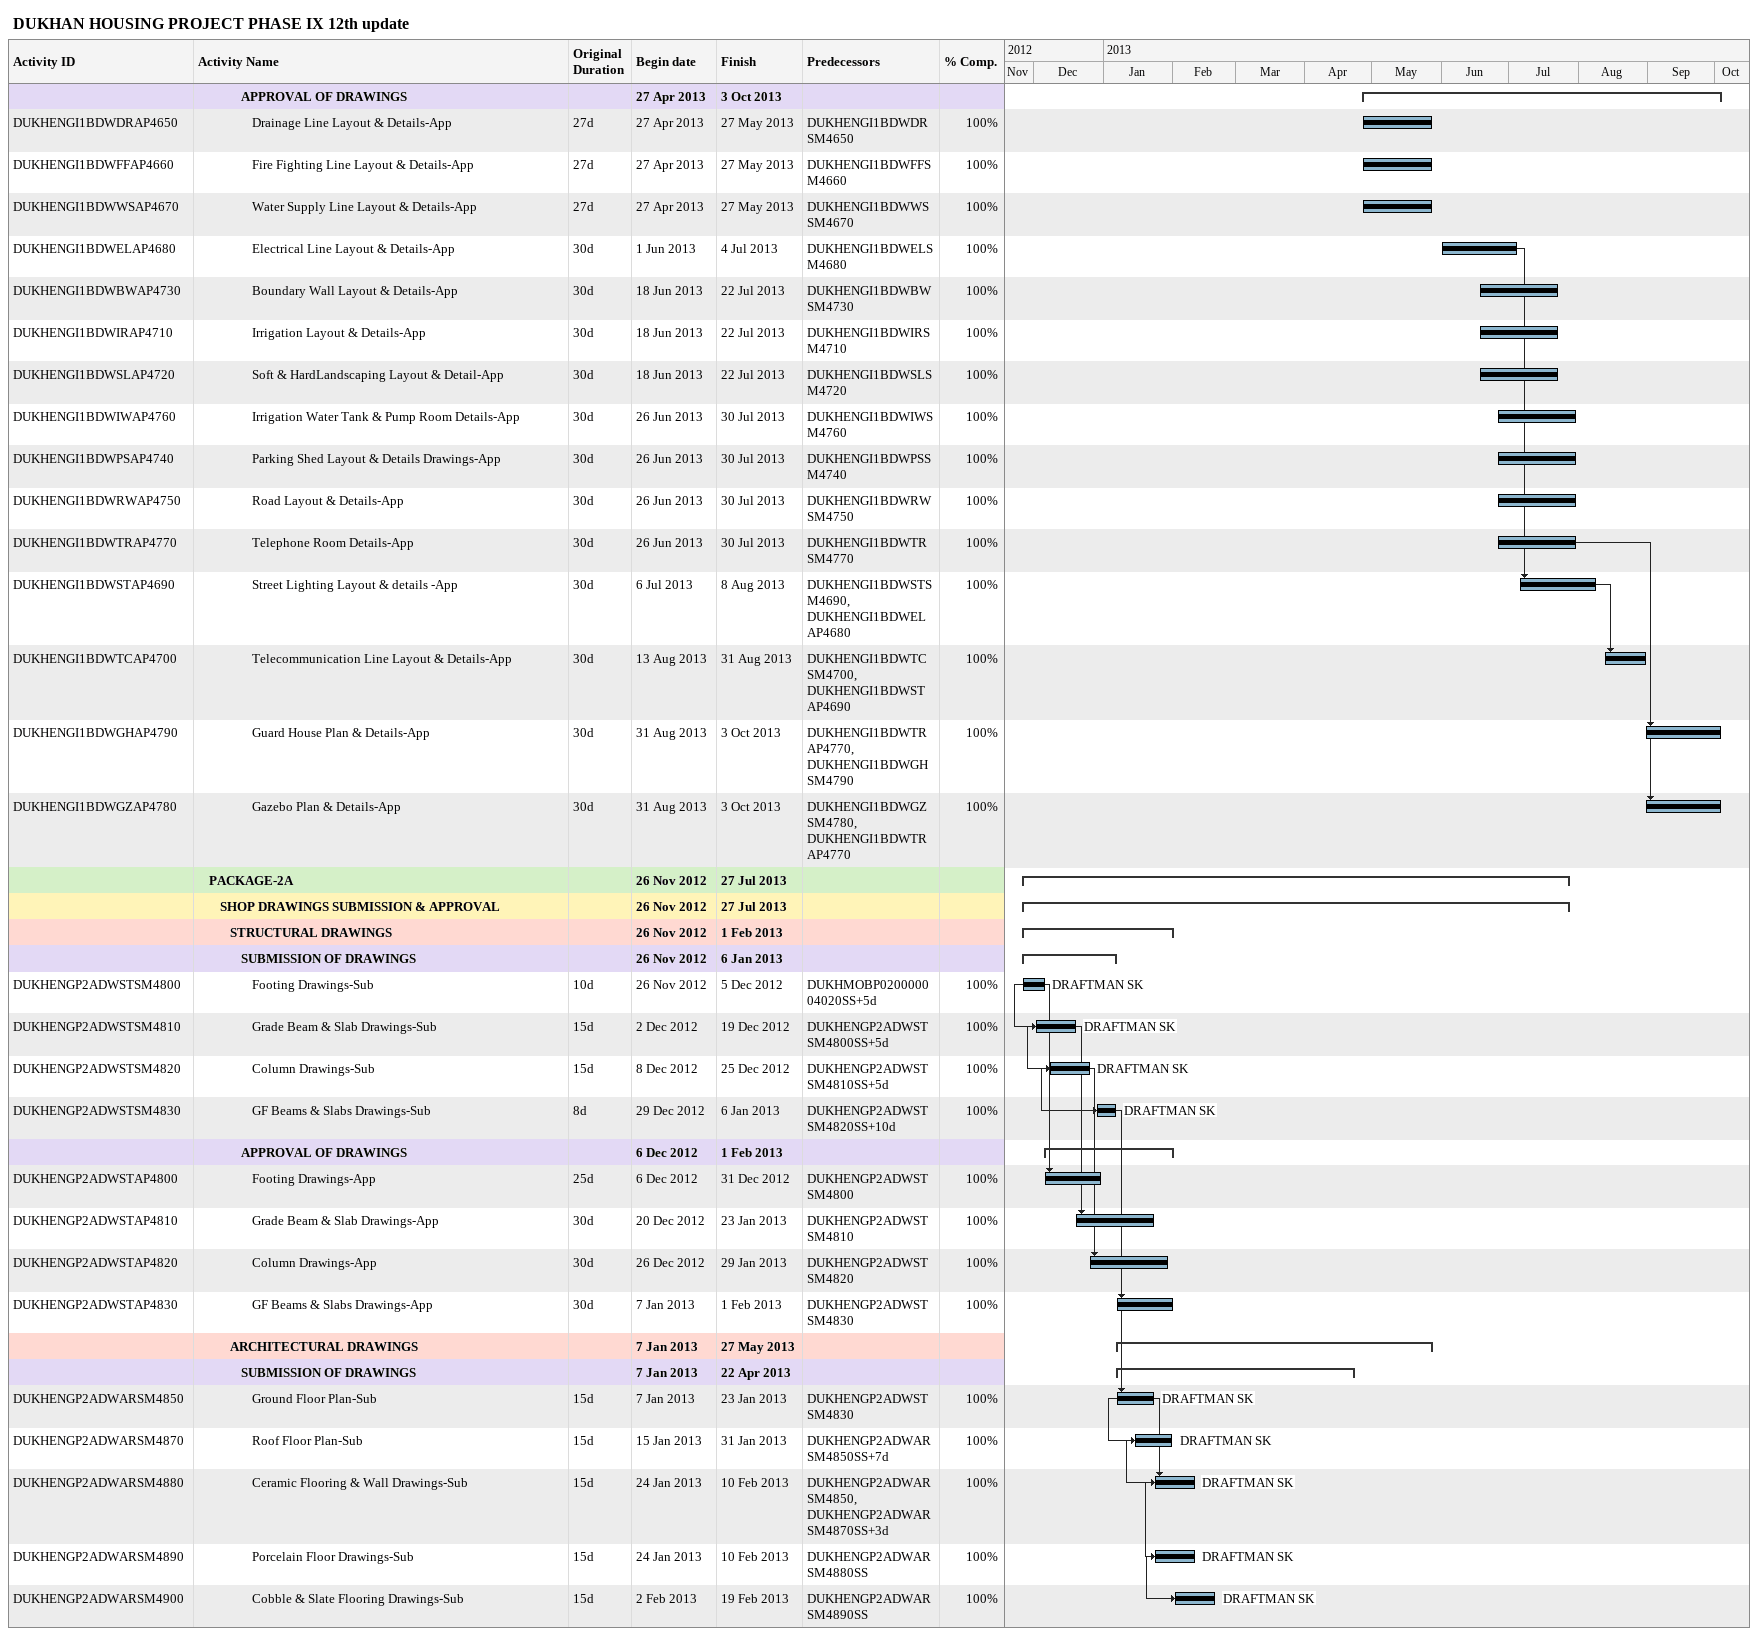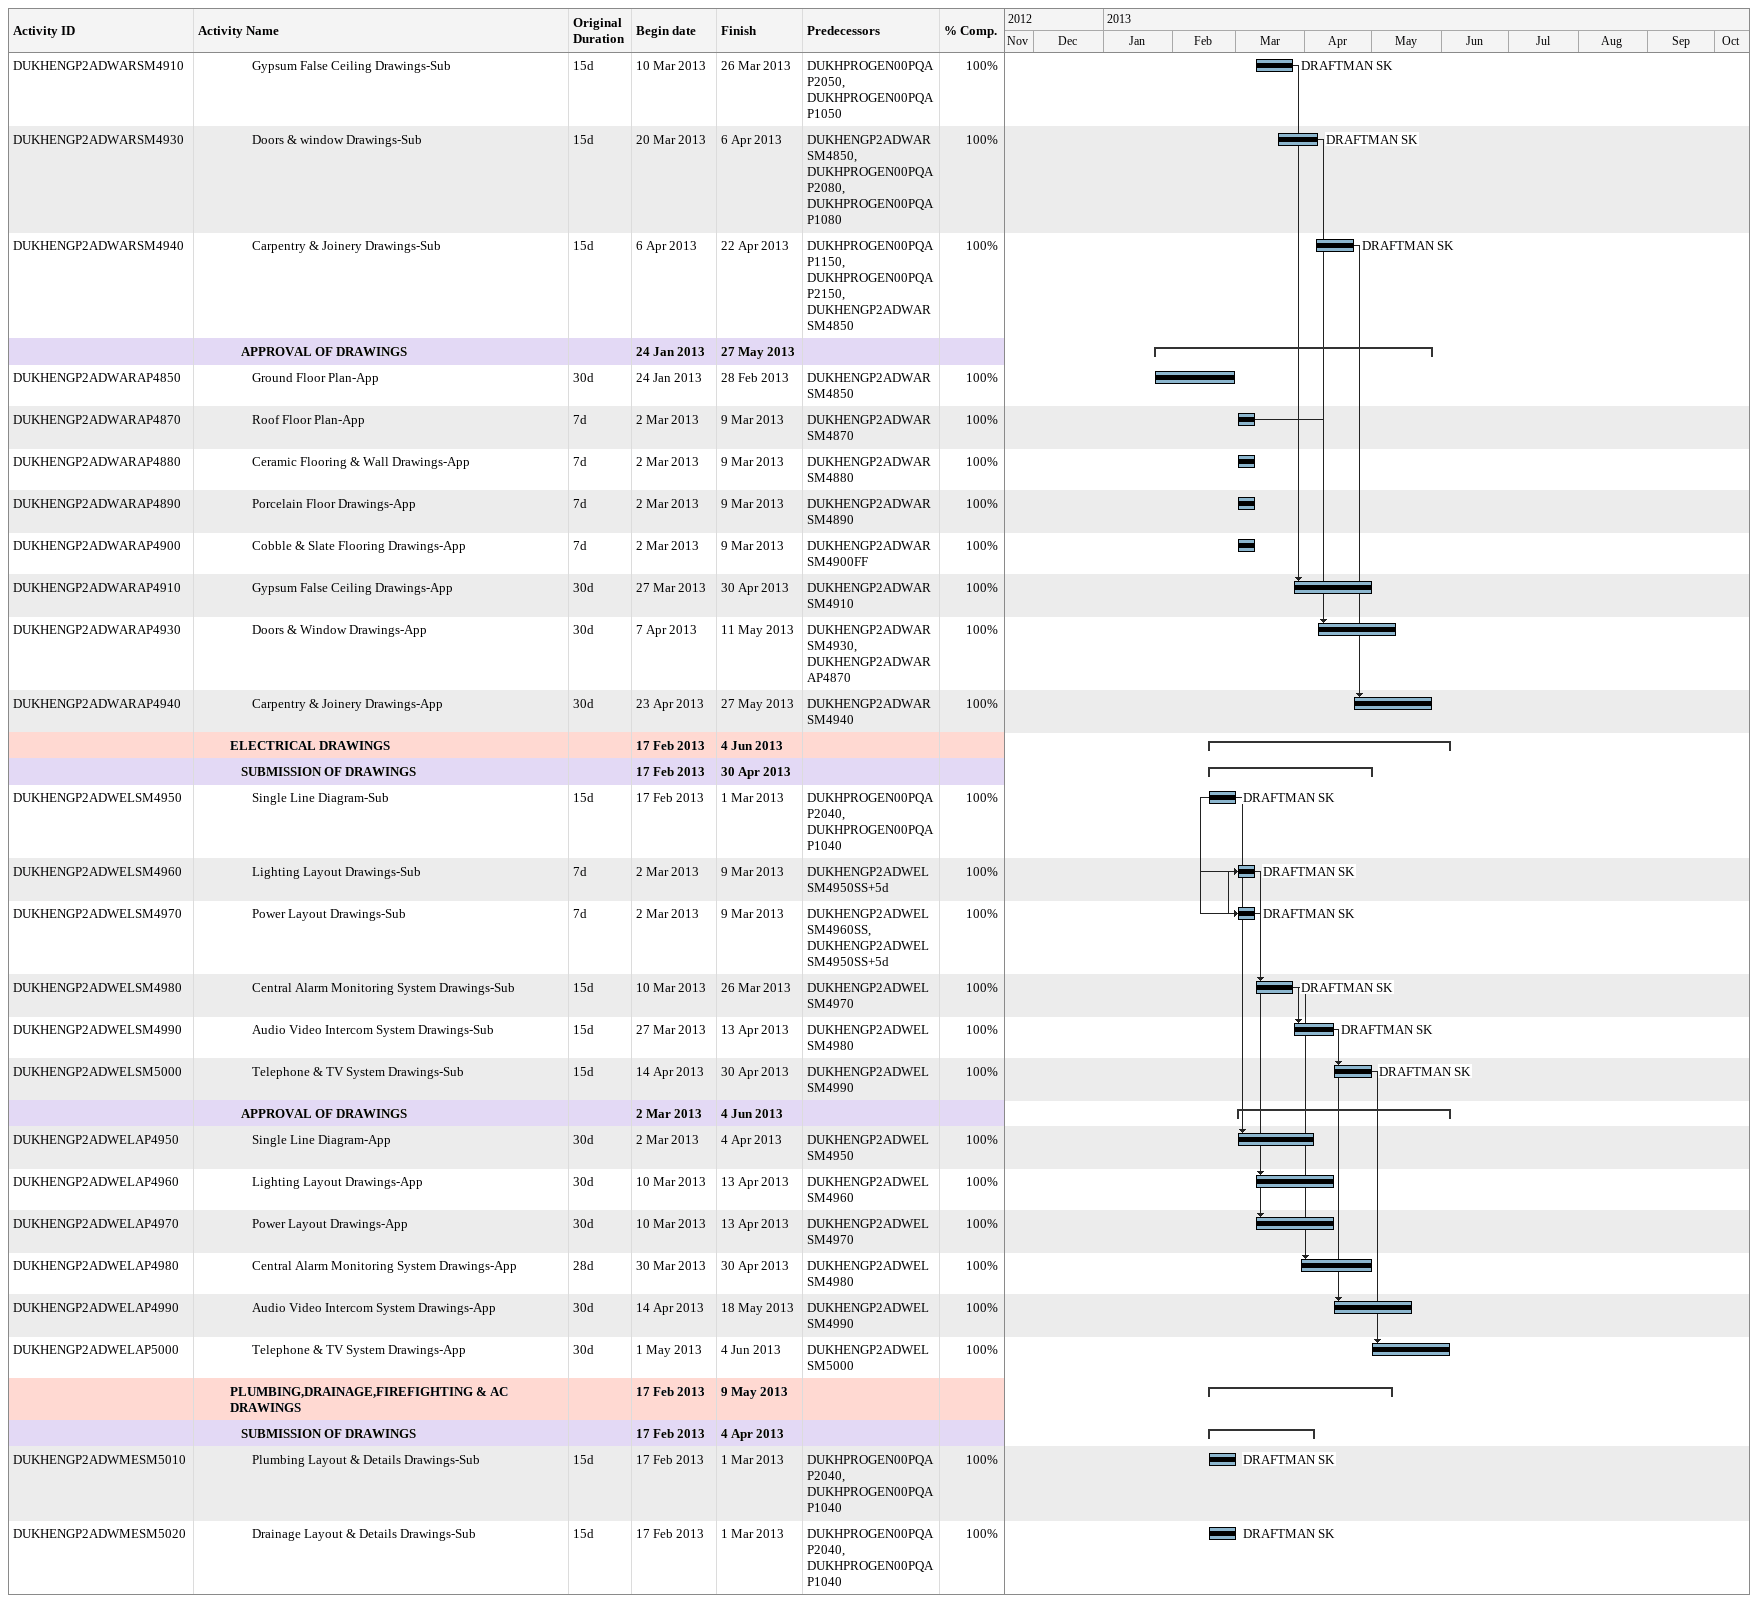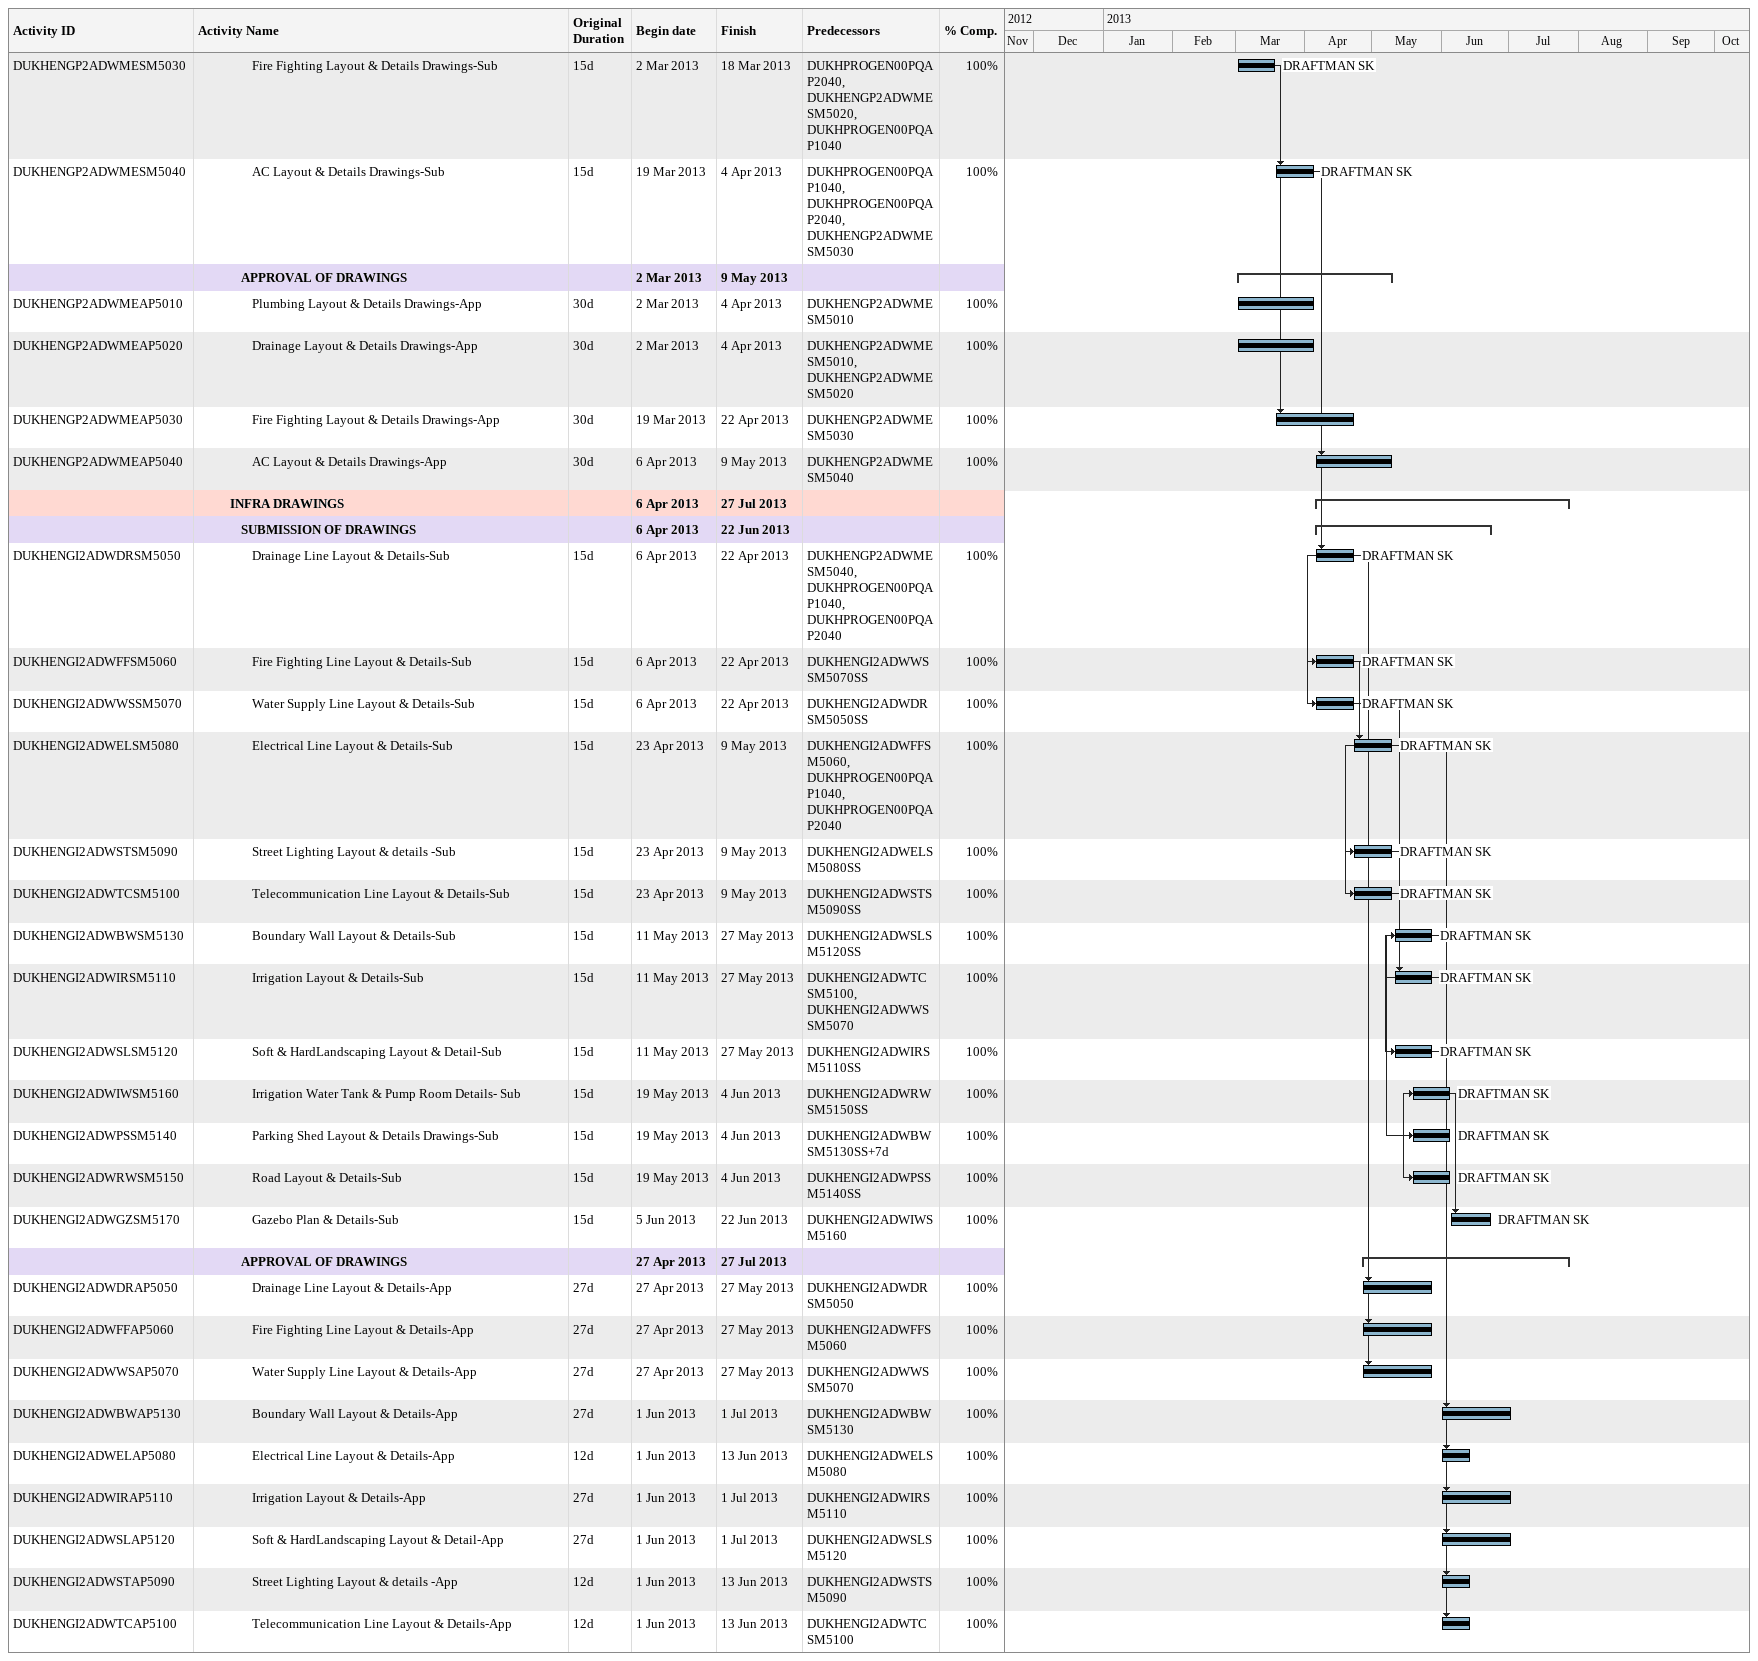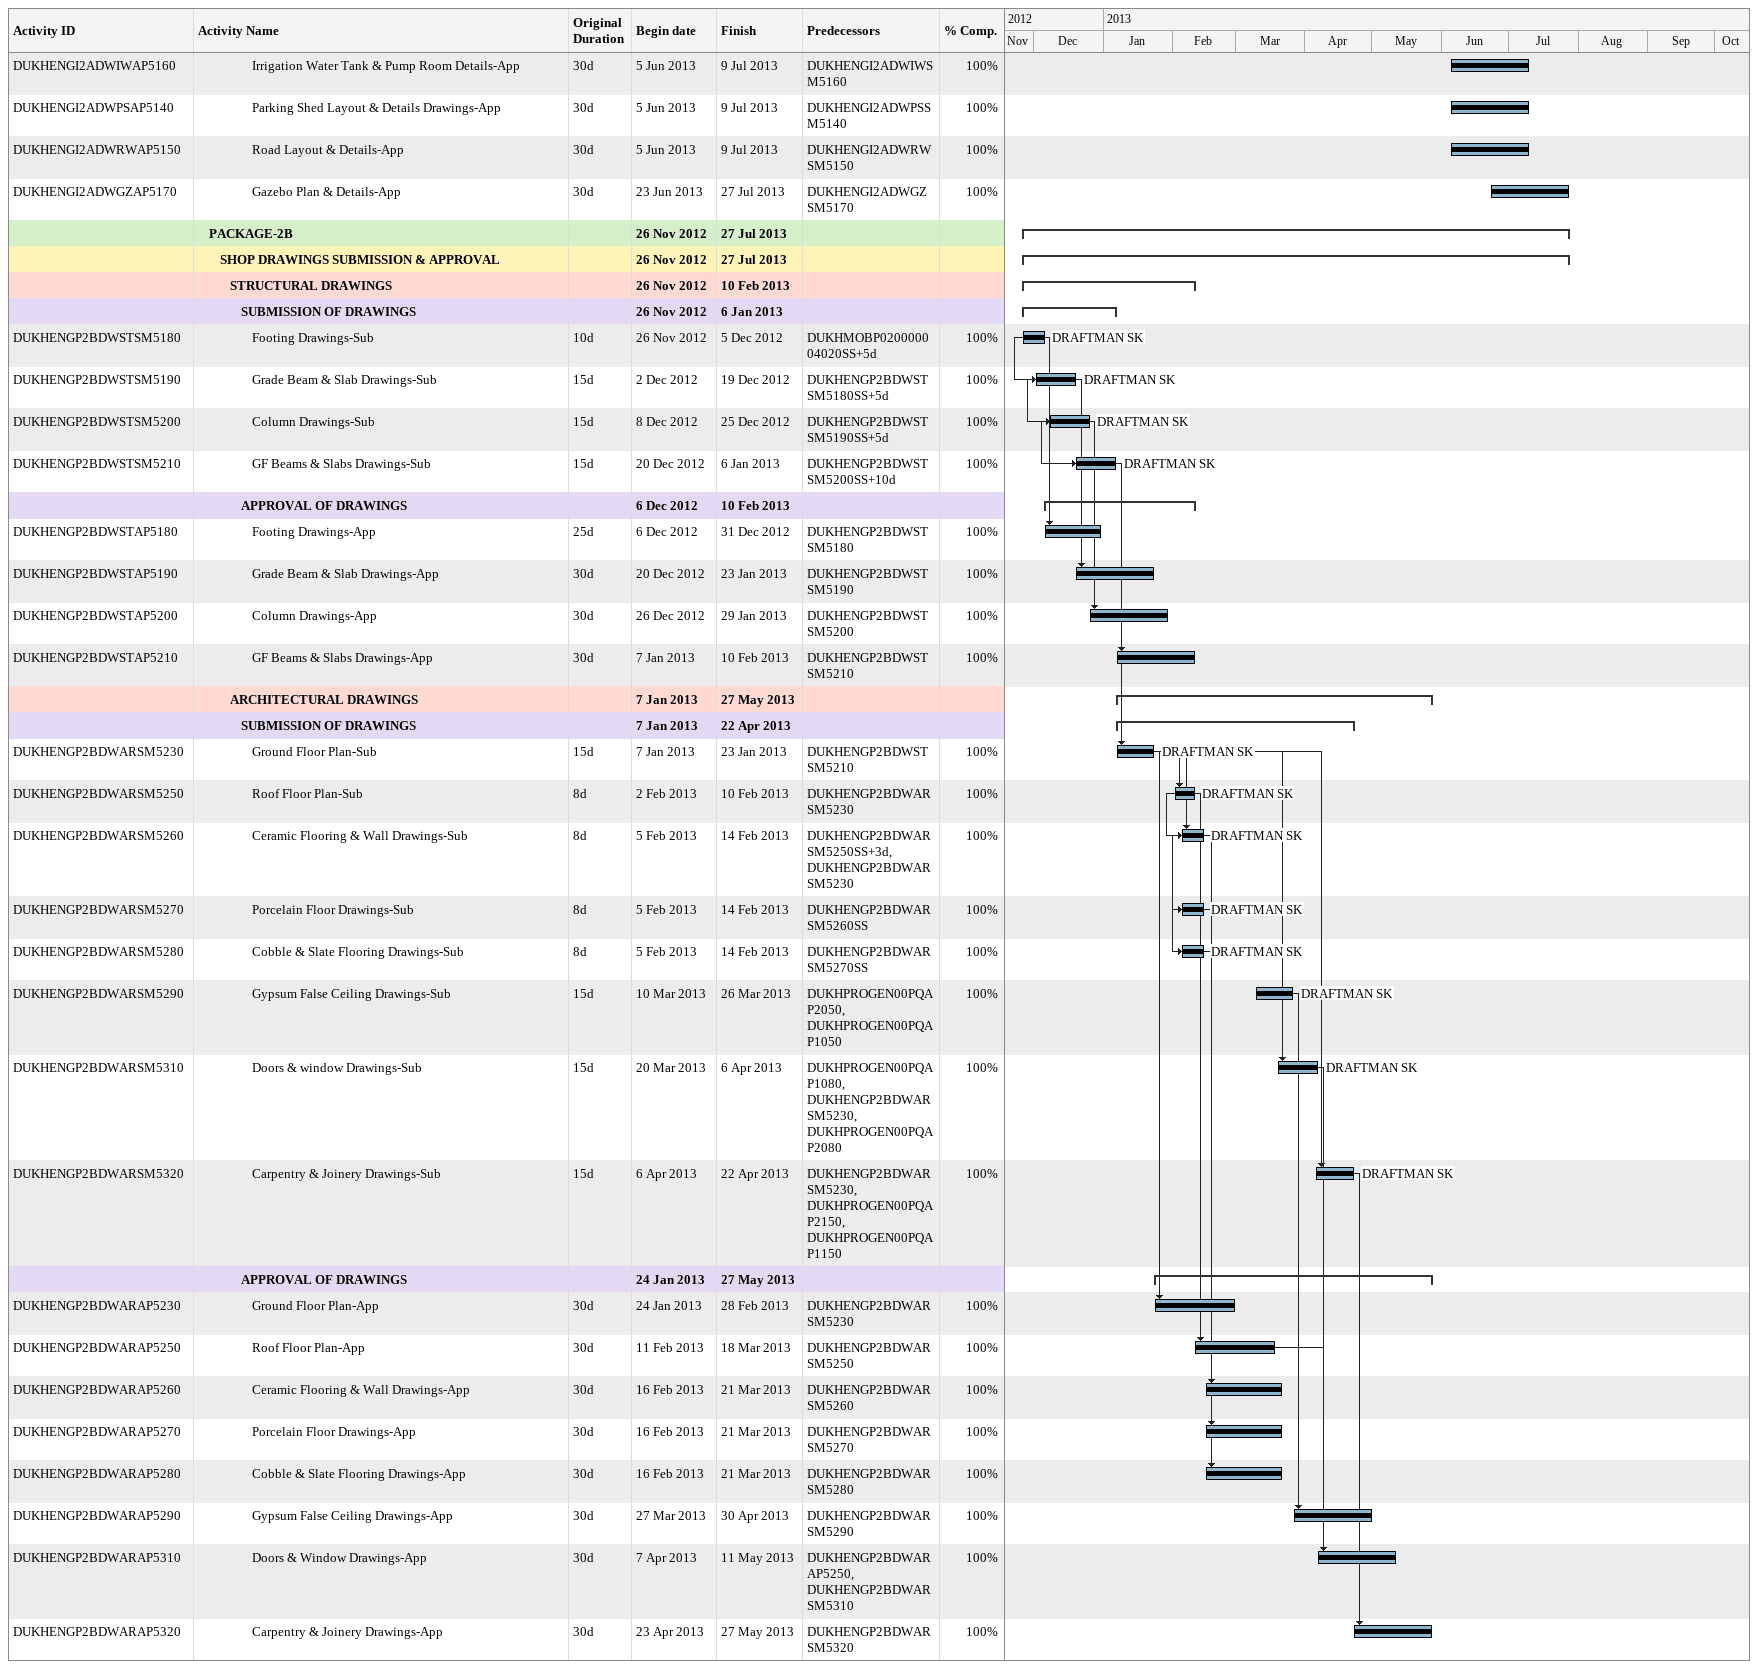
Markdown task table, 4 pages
DUKHAN HOUSING PROJECT PHASE IX 12th update

| ID | Level | Task | Original duration | Start | Finish | Predecessors | Resources | % complete |
|---|---|---|---|---|---|---|---|---|
|  | 5 | **APPROVAL OF DRAWINGS** |  | 2013-04-27 | 2013-10-03 |  |  |  |
| DUKHENGI1BDWDRAP4650 | 6 | Drainage Line Layout & Details-App | 27d | 2013-04-27 | 2013-05-27 | DUKHENGI1BDWDRSM4650 |  | 100 |
| DUKHENGI1BDWFFAP4660 | 6 | Fire Fighting Line Layout & Details-App | 27d | 2013-04-27 | 2013-05-27 | DUKHENGI1BDWFFSM4660 |  | 100 |
| DUKHENGI1BDWWSAP4670 | 6 | Water Supply Line Layout & Details-App | 27d | 2013-04-27 | 2013-05-27 | DUKHENGI1BDWWSSM4670 |  | 100 |
| DUKHENGI1BDWELAP4680 | 6 | Electrical Line Layout & Details-App | 30d | 2013-06-01 | 2013-07-04 | DUKHENGI1BDWELSM4680 |  | 100 |
| DUKHENGI1BDWBWAP4730 | 6 | Boundary Wall Layout & Details-App | 30d | 2013-06-18 | 2013-07-22 | DUKHENGI1BDWBWSM4730 |  | 100 |
| DUKHENGI1BDWIRAP4710 | 6 | Irrigation Layout & Details-App | 30d | 2013-06-18 | 2013-07-22 | DUKHENGI1BDWIRSM4710 |  | 100 |
| DUKHENGI1BDWSLAP4720 | 6 | Soft & HardLandscaping Layout & Detail-App | 30d | 2013-06-18 | 2013-07-22 | DUKHENGI1BDWSLSM4720 |  | 100 |
| DUKHENGI1BDWIWAP4760 | 6 | Irrigation Water Tank & Pump Room Details-App | 30d | 2013-06-26 | 2013-07-30 | DUKHENGI1BDWIWSM4760 |  | 100 |
| DUKHENGI1BDWPSAP4740 | 6 | Parking Shed Layout & Details Drawings-App | 30d | 2013-06-26 | 2013-07-30 | DUKHENGI1BDWPSSM4740 |  | 100 |
| DUKHENGI1BDWRWAP4750 | 6 | Road Layout & Details-App | 30d | 2013-06-26 | 2013-07-30 | DUKHENGI1BDWRWSM4750 |  | 100 |
| DUKHENGI1BDWTRAP4770 | 6 | Telephone Room Details-App | 30d | 2013-06-26 | 2013-07-30 | DUKHENGI1BDWTRSM4770 |  | 100 |
| DUKHENGI1BDWSTAP4690 | 6 | Street Lighting Layout & details -App | 30d | 2013-07-06 | 2013-08-08 | DUKHENGI1BDWSTSM4690, DUKHENGI1BDWELAP4680 |  | 100 |
| DUKHENGI1BDWTCAP4700 | 6 | Telecommunication Line Layout & Details-App | 30d | 2013-08-13 | 2013-08-31 | DUKHENGI1BDWTCSM4700, DUKHENGI1BDWSTAP4690 |  | 100 |
| DUKHENGI1BDWGHAP4790 | 6 | Guard House Plan & Details-App | 30d | 2013-08-31 | 2013-10-03 | DUKHENGI1BDWTRAP4770, DUKHENGI1BDWGHSM4790 |  | 100 |
| DUKHENGI1BDWGZAP4780 | 6 | Gazebo Plan & Details-App | 30d | 2013-08-31 | 2013-10-03 | DUKHENGI1BDWGZSM4780, DUKHENGI1BDWTRAP4770 |  | 100 |
|  | 2 | **PACKAGE-2A** |  | 2012-11-26 | 2013-07-27 |  |  |  |
|  | 3 | **SHOP DRAWINGS SUBMISSION & APPROVAL** |  | 2012-11-26 | 2013-07-27 |  |  |  |
|  | 4 | **STRUCTURAL DRAWINGS** |  | 2012-11-26 | 2013-02-01 |  |  |  |
|  | 5 | **SUBMISSION OF DRAWINGS** |  | 2012-11-26 | 2013-01-06 |  |  |  |
| DUKHENGP2ADWSTSM4800 | 6 | Footing Drawings-Sub | 10d | 2012-11-26 | 2012-12-05 | DUKHMOBP020000004020SS+5d | DRAFTMAN SK | 100 |
| DUKHENGP2ADWSTSM4810 | 6 | Grade Beam & Slab Drawings-Sub | 15d | 2012-12-02 | 2012-12-19 | DUKHENGP2ADWSTSM4800SS+5d | DRAFTMAN SK | 100 |
| DUKHENGP2ADWSTSM4820 | 6 | Column Drawings-Sub | 15d | 2012-12-08 | 2012-12-25 | DUKHENGP2ADWSTSM4810SS+5d | DRAFTMAN SK | 100 |
| DUKHENGP2ADWSTSM4830 | 6 | GF Beams & Slabs Drawings-Sub | 8d | 2012-12-29 | 2013-01-06 | DUKHENGP2ADWSTSM4820SS+10d | DRAFTMAN SK | 100 |
|  | 5 | **APPROVAL OF DRAWINGS** |  | 2012-12-06 | 2013-02-01 |  |  |  |
| DUKHENGP2ADWSTAP4800 | 6 | Footing Drawings-App | 25d | 2012-12-06 | 2012-12-31 | DUKHENGP2ADWSTSM4800 |  | 100 |
| DUKHENGP2ADWSTAP4810 | 6 | Grade Beam & Slab Drawings-App | 30d | 2012-12-20 | 2013-01-23 | DUKHENGP2ADWSTSM4810 |  | 100 |
| DUKHENGP2ADWSTAP4820 | 6 | Column Drawings-App | 30d | 2012-12-26 | 2013-01-29 | DUKHENGP2ADWSTSM4820 |  | 100 |
| DUKHENGP2ADWSTAP4830 | 6 | GF Beams & Slabs Drawings-App | 30d | 2013-01-07 | 2013-02-01 | DUKHENGP2ADWSTSM4830 |  | 100 |
|  | 4 | **ARCHITECTURAL DRAWINGS** |  | 2013-01-07 | 2013-05-27 |  |  |  |
|  | 5 | **SUBMISSION OF DRAWINGS** |  | 2013-01-07 | 2013-04-22 |  |  |  |
| DUKHENGP2ADWARSM4850 | 6 | Ground Floor Plan-Sub | 15d | 2013-01-07 | 2013-01-23 | DUKHENGP2ADWSTSM4830 | DRAFTMAN SK | 100 |
| DUKHENGP2ADWARSM4870 | 6 | Roof Floor Plan-Sub | 15d | 2013-01-15 | 2013-01-31 | DUKHENGP2ADWARSM4850SS+7d | DRAFTMAN SK | 100 |
| DUKHENGP2ADWARSM4880 | 6 | Ceramic Flooring & Wall Drawings-Sub | 15d | 2013-01-24 | 2013-02-10 | DUKHENGP2ADWARSM4850, DUKHENGP2ADWARSM4870SS+3d | DRAFTMAN SK | 100 |
| DUKHENGP2ADWARSM4890 | 6 | Porcelain Floor Drawings-Sub | 15d | 2013-01-24 | 2013-02-10 | DUKHENGP2ADWARSM4880SS | DRAFTMAN SK | 100 |
| DUKHENGP2ADWARSM4900 | 6 | Cobble & Slate Flooring Drawings-Sub | 15d | 2013-02-02 | 2013-02-19 | DUKHENGP2ADWARSM4890SS | DRAFTMAN SK | 100 |
| DUKHENGP2ADWARSM4910 | 6 | Gypsum False Ceiling Drawings-Sub | 15d | 2013-03-10 | 2013-03-26 | DUKHPROGEN00PQAP2050, DUKHPROGEN00PQAP1050 | DRAFTMAN SK | 100 |
| DUKHENGP2ADWARSM4930 | 6 | Doors & window Drawings-Sub | 15d | 2013-03-20 | 2013-04-06 | DUKHENGP2ADWARSM4850, DUKHPROGEN00PQAP2080, DUKHPROGEN00PQAP1080 | DRAFTMAN SK | 100 |
| DUKHENGP2ADWARSM4940 | 6 | Carpentry & Joinery Drawings-Sub | 15d | 2013-04-06 | 2013-04-22 | DUKHPROGEN00PQAP1150, DUKHPROGEN00PQAP2150, DUKHENGP2ADWARSM4850 | DRAFTMAN SK | 100 |
|  | 5 | **APPROVAL OF DRAWINGS** |  | 2013-01-24 | 2013-05-27 |  |  |  |
| DUKHENGP2ADWARAP4850 | 6 | Ground Floor Plan-App | 30d | 2013-01-24 | 2013-02-28 | DUKHENGP2ADWARSM4850 |  | 100 |
| DUKHENGP2ADWARAP4870 | 6 | Roof Floor Plan-App | 7d | 2013-03-02 | 2013-03-09 | DUKHENGP2ADWARSM4870 |  | 100 |
| DUKHENGP2ADWARAP4880 | 6 | Ceramic Flooring & Wall Drawings-App | 7d | 2013-03-02 | 2013-03-09 | DUKHENGP2ADWARSM4880 |  | 100 |
| DUKHENGP2ADWARAP4890 | 6 | Porcelain Floor Drawings-App | 7d | 2013-03-02 | 2013-03-09 | DUKHENGP2ADWARSM4890 |  | 100 |
| DUKHENGP2ADWARAP4900 | 6 | Cobble & Slate Flooring Drawings-App | 7d | 2013-03-02 | 2013-03-09 | DUKHENGP2ADWARSM4900FF |  | 100 |
| DUKHENGP2ADWARAP4910 | 6 | Gypsum False Ceiling Drawings-App | 30d | 2013-03-27 | 2013-04-30 | DUKHENGP2ADWARSM4910 |  | 100 |
| DUKHENGP2ADWARAP4930 | 6 | Doors & Window Drawings-App | 30d | 2013-04-07 | 2013-05-11 | DUKHENGP2ADWARSM4930, DUKHENGP2ADWARAP4870 |  | 100 |
| DUKHENGP2ADWARAP4940 | 6 | Carpentry & Joinery Drawings-App | 30d | 2013-04-23 | 2013-05-27 | DUKHENGP2ADWARSM4940 |  | 100 |
|  | 4 | **ELECTRICAL DRAWINGS** |  | 2013-02-17 | 2013-06-04 |  |  |  |
|  | 5 | **SUBMISSION OF DRAWINGS** |  | 2013-02-17 | 2013-04-30 |  |  |  |
| DUKHENGP2ADWELSM4950 | 6 | Single Line Diagram-Sub | 15d | 2013-02-17 | 2013-03-01 | DUKHPROGEN00PQAP2040, DUKHPROGEN00PQAP1040 | DRAFTMAN SK | 100 |
| DUKHENGP2ADWELSM4960 | 6 | Lighting Layout Drawings-Sub | 7d | 2013-03-02 | 2013-03-09 | DUKHENGP2ADWELSM4950SS+5d | DRAFTMAN SK | 100 |
| DUKHENGP2ADWELSM4970 | 6 | Power Layout Drawings-Sub | 7d | 2013-03-02 | 2013-03-09 | DUKHENGP2ADWELSM4960SS, DUKHENGP2ADWELSM4950SS+5d | DRAFTMAN SK | 100 |
| DUKHENGP2ADWELSM4980 | 6 | Central Alarm Monitoring System Drawings-Sub | 15d | 2013-03-10 | 2013-03-26 | DUKHENGP2ADWELSM4970 | DRAFTMAN SK | 100 |
| DUKHENGP2ADWELSM4990 | 6 | Audio Video Intercom System Drawings-Sub | 15d | 2013-03-27 | 2013-04-13 | DUKHENGP2ADWELSM4980 | DRAFTMAN SK | 100 |
| DUKHENGP2ADWELSM5000 | 6 | Telephone & TV System Drawings-Sub | 15d | 2013-04-14 | 2013-04-30 | DUKHENGP2ADWELSM4990 | DRAFTMAN SK | 100 |
|  | 5 | **APPROVAL OF DRAWINGS** |  | 2013-03-02 | 2013-06-04 |  |  |  |
| DUKHENGP2ADWELAP4950 | 6 | Single Line Diagram-App | 30d | 2013-03-02 | 2013-04-04 | DUKHENGP2ADWELSM4950 |  | 100 |
| DUKHENGP2ADWELAP4960 | 6 | Lighting Layout Drawings-App | 30d | 2013-03-10 | 2013-04-13 | DUKHENGP2ADWELSM4960 |  | 100 |
| DUKHENGP2ADWELAP4970 | 6 | Power Layout Drawings-App | 30d | 2013-03-10 | 2013-04-13 | DUKHENGP2ADWELSM4970 |  | 100 |
| DUKHENGP2ADWELAP4980 | 6 | Central Alarm Monitoring System Drawings-App | 28d | 2013-03-30 | 2013-04-30 | DUKHENGP2ADWELSM4980 |  | 100 |
| DUKHENGP2ADWELAP4990 | 6 | Audio Video Intercom System Drawings-App | 30d | 2013-04-14 | 2013-05-18 | DUKHENGP2ADWELSM4990 |  | 100 |
| DUKHENGP2ADWELAP5000 | 6 | Telephone & TV System Drawings-App | 30d | 2013-05-01 | 2013-06-04 | DUKHENGP2ADWELSM5000 |  | 100 |
|  | 4 | **PLUMBING,DRAINAGE,FIREFIGHTING & AC DRAWINGS** |  | 2013-02-17 | 2013-05-09 |  |  |  |
|  | 5 | **SUBMISSION OF DRAWINGS** |  | 2013-02-17 | 2013-04-04 |  |  |  |
| DUKHENGP2ADWMESM5010 | 6 | Plumbing Layout & Details Drawings-Sub | 15d | 2013-02-17 | 2013-03-01 | DUKHPROGEN00PQAP2040, DUKHPROGEN00PQAP1040 | DRAFTMAN SK | 100 |
| DUKHENGP2ADWMESM5020 | 6 | Drainage Layout & Details Drawings-Sub | 15d | 2013-02-17 | 2013-03-01 | DUKHPROGEN00PQAP2040, DUKHPROGEN00PQAP1040 | DRAFTMAN SK | 100 |
| DUKHENGP2ADWMESM5030 | 6 | Fire Fighting Layout & Details Drawings-Sub | 15d | 2013-03-02 | 2013-03-18 | DUKHPROGEN00PQAP2040, DUKHENGP2ADWMESM5020, DUKHPROGEN00PQAP1040 | DRAFTMAN SK | 100 |
| DUKHENGP2ADWMESM5040 | 6 | AC Layout & Details Drawings-Sub | 15d | 2013-03-19 | 2013-04-04 | DUKHPROGEN00PQAP1040, DUKHPROGEN00PQAP2040, DUKHENGP2ADWMESM5030 | DRAFTMAN SK | 100 |
|  | 5 | **APPROVAL OF DRAWINGS** |  | 2013-03-02 | 2013-05-09 |  |  |  |
| DUKHENGP2ADWMEAP5010 | 6 | Plumbing Layout & Details Drawings-App | 30d | 2013-03-02 | 2013-04-04 | DUKHENGP2ADWMESM5010 |  | 100 |
| DUKHENGP2ADWMEAP5020 | 6 | Drainage Layout & Details Drawings-App | 30d | 2013-03-02 | 2013-04-04 | DUKHENGP2ADWMESM5010, DUKHENGP2ADWMESM5020 |  | 100 |
| DUKHENGP2ADWMEAP5030 | 6 | Fire Fighting Layout & Details Drawings-App | 30d | 2013-03-19 | 2013-04-22 | DUKHENGP2ADWMESM5030 |  | 100 |
| DUKHENGP2ADWMEAP5040 | 6 | AC Layout & Details Drawings-App | 30d | 2013-04-06 | 2013-05-09 | DUKHENGP2ADWMESM5040 |  | 100 |
|  | 4 | **INFRA DRAWINGS** |  | 2013-04-06 | 2013-07-27 |  |  |  |
|  | 5 | **SUBMISSION OF DRAWINGS** |  | 2013-04-06 | 2013-06-22 |  |  |  |
| DUKHENGI2ADWDRSM5050 | 6 | Drainage Line Layout & Details-Sub | 15d | 2013-04-06 | 2013-04-22 | DUKHENGP2ADWMESM5040, DUKHPROGEN00PQAP1040, DUKHPROGEN00PQAP2040 | DRAFTMAN SK | 100 |
| DUKHENGI2ADWFFSM5060 | 6 | Fire Fighting Line Layout & Details-Sub | 15d | 2013-04-06 | 2013-04-22 | DUKHENGI2ADWWSSM5070SS | DRAFTMAN SK | 100 |
| DUKHENGI2ADWWSSM5070 | 6 | Water Supply Line Layout & Details-Sub | 15d | 2013-04-06 | 2013-04-22 | DUKHENGI2ADWDRSM5050SS | DRAFTMAN SK | 100 |
| DUKHENGI2ADWELSM5080 | 6 | Electrical Line Layout & Details-Sub | 15d | 2013-04-23 | 2013-05-09 | DUKHENGI2ADWFFSM5060, DUKHPROGEN00PQAP1040, DUKHPROGEN00PQAP2040 | DRAFTMAN SK | 100 |
| DUKHENGI2ADWSTSM5090 | 6 | Street Lighting Layout & details -Sub | 15d | 2013-04-23 | 2013-05-09 | DUKHENGI2ADWELSM5080SS | DRAFTMAN SK | 100 |
| DUKHENGI2ADWTCSM5100 | 6 | Telecommunication Line Layout & Details-Sub | 15d | 2013-04-23 | 2013-05-09 | DUKHENGI2ADWSTSM5090SS | DRAFTMAN SK | 100 |
| DUKHENGI2ADWBWSM5130 | 6 | Boundary Wall Layout & Details-Sub | 15d | 2013-05-11 | 2013-05-27 | DUKHENGI2ADWSLSM5120SS | DRAFTMAN SK | 100 |
| DUKHENGI2ADWIRSM5110 | 6 | Irrigation Layout & Details-Sub | 15d | 2013-05-11 | 2013-05-27 | DUKHENGI2ADWTCSM5100, DUKHENGI2ADWWSSM5070 | DRAFTMAN SK | 100 |
| DUKHENGI2ADWSLSM5120 | 6 | Soft & HardLandscaping Layout & Detail-Sub | 15d | 2013-05-11 | 2013-05-27 | DUKHENGI2ADWIRSM5110SS | DRAFTMAN SK | 100 |
| DUKHENGI2ADWIWSM5160 | 6 | Irrigation Water Tank & Pump Room Details- Sub | 15d | 2013-05-19 | 2013-06-04 | DUKHENGI2ADWRWSM5150SS | DRAFTMAN SK | 100 |
| DUKHENGI2ADWPSSM5140 | 6 | Parking Shed Layout & Details Drawings-Sub | 15d | 2013-05-19 | 2013-06-04 | DUKHENGI2ADWBWSM5130SS+7d | DRAFTMAN SK | 100 |
| DUKHENGI2ADWRWSM5150 | 6 | Road Layout & Details-Sub | 15d | 2013-05-19 | 2013-06-04 | DUKHENGI2ADWPSSM5140SS | DRAFTMAN SK | 100 |
| DUKHENGI2ADWGZSM5170 | 6 | Gazebo Plan & Details-Sub | 15d | 2013-06-05 | 2013-06-22 | DUKHENGI2ADWIWSM5160 | DRAFTMAN SK | 100 |
|  | 5 | **APPROVAL OF DRAWINGS** |  | 2013-04-27 | 2013-07-27 |  |  |  |
| DUKHENGI2ADWDRAP5050 | 6 | Drainage Line Layout & Details-App | 27d | 2013-04-27 | 2013-05-27 | DUKHENGI2ADWDRSM5050 |  | 100 |
| DUKHENGI2ADWFFAP5060 | 6 | Fire Fighting Line Layout & Details-App | 27d | 2013-04-27 | 2013-05-27 | DUKHENGI2ADWFFSM5060 |  | 100 |
| DUKHENGI2ADWWSAP5070 | 6 | Water Supply Line Layout & Details-App | 27d | 2013-04-27 | 2013-05-27 | DUKHENGI2ADWWSSM5070 |  | 100 |
| DUKHENGI2ADWBWAP5130 | 6 | Boundary Wall Layout & Details-App | 27d | 2013-06-01 | 2013-07-01 | DUKHENGI2ADWBWSM5130 |  | 100 |
| DUKHENGI2ADWELAP5080 | 6 | Electrical Line Layout & Details-App | 12d | 2013-06-01 | 2013-06-13 | DUKHENGI2ADWELSM5080 |  | 100 |
| DUKHENGI2ADWIRAP5110 | 6 | Irrigation Layout & Details-App | 27d | 2013-06-01 | 2013-07-01 | DUKHENGI2ADWIRSM5110 |  | 100 |
| DUKHENGI2ADWSLAP5120 | 6 | Soft & HardLandscaping Layout & Detail-App | 27d | 2013-06-01 | 2013-07-01 | DUKHENGI2ADWSLSM5120 |  | 100 |
| DUKHENGI2ADWSTAP5090 | 6 | Street Lighting Layout & details -App | 12d | 2013-06-01 | 2013-06-13 | DUKHENGI2ADWSTSM5090 |  | 100 |
| DUKHENGI2ADWTCAP5100 | 6 | Telecommunication Line Layout & Details-App | 12d | 2013-06-01 | 2013-06-13 | DUKHENGI2ADWTCSM5100 |  | 100 |
| DUKHENGI2ADWIWAP5160 | 6 | Irrigation Water Tank & Pump Room Details-App | 30d | 2013-06-05 | 2013-07-09 | DUKHENGI2ADWIWSM5160 |  | 100 |
| DUKHENGI2ADWPSAP5140 | 6 | Parking Shed Layout & Details Drawings-App | 30d | 2013-06-05 | 2013-07-09 | DUKHENGI2ADWPSSM5140 |  | 100 |
| DUKHENGI2ADWRWAP5150 | 6 | Road Layout & Details-App | 30d | 2013-06-05 | 2013-07-09 | DUKHENGI2ADWRWSM5150 |  | 100 |
| DUKHENGI2ADWGZAP5170 | 6 | Gazebo Plan & Details-App | 30d | 2013-06-23 | 2013-07-27 | DUKHENGI2ADWGZSM5170 |  | 100 |
|  | 2 | **PACKAGE-2B** |  | 2012-11-26 | 2013-07-27 |  |  |  |
|  | 3 | **SHOP DRAWINGS SUBMISSION & APPROVAL** |  | 2012-11-26 | 2013-07-27 |  |  |  |
|  | 4 | **STRUCTURAL DRAWINGS** |  | 2012-11-26 | 2013-02-10 |  |  |  |
|  | 5 | **SUBMISSION OF DRAWINGS** |  | 2012-11-26 | 2013-01-06 |  |  |  |
| DUKHENGP2BDWSTSM5180 | 6 | Footing Drawings-Sub | 10d | 2012-11-26 | 2012-12-05 | DUKHMOBP020000004020SS+5d | DRAFTMAN SK | 100 |
| DUKHENGP2BDWSTSM5190 | 6 | Grade Beam & Slab Drawings-Sub | 15d | 2012-12-02 | 2012-12-19 | DUKHENGP2BDWSTSM5180SS+5d | DRAFTMAN SK | 100 |
| DUKHENGP2BDWSTSM5200 | 6 | Column Drawings-Sub | 15d | 2012-12-08 | 2012-12-25 | DUKHENGP2BDWSTSM5190SS+5d | DRAFTMAN SK | 100 |
| DUKHENGP2BDWSTSM5210 | 6 | GF Beams & Slabs Drawings-Sub | 15d | 2012-12-20 | 2013-01-06 | DUKHENGP2BDWSTSM5200SS+10d | DRAFTMAN SK | 100 |
|  | 5 | **APPROVAL OF DRAWINGS** |  | 2012-12-06 | 2013-02-10 |  |  |  |
| DUKHENGP2BDWSTAP5180 | 6 | Footing Drawings-App | 25d | 2012-12-06 | 2012-12-31 | DUKHENGP2BDWSTSM5180 |  | 100 |
| DUKHENGP2BDWSTAP5190 | 6 | Grade Beam & Slab Drawings-App | 30d | 2012-12-20 | 2013-01-23 | DUKHENGP2BDWSTSM5190 |  | 100 |
| DUKHENGP2BDWSTAP5200 | 6 | Column Drawings-App | 30d | 2012-12-26 | 2013-01-29 | DUKHENGP2BDWSTSM5200 |  | 100 |
| DUKHENGP2BDWSTAP5210 | 6 | GF Beams & Slabs Drawings-App | 30d | 2013-01-07 | 2013-02-10 | DUKHENGP2BDWSTSM5210 |  | 100 |
|  | 4 | **ARCHITECTURAL DRAWINGS** |  | 2013-01-07 | 2013-05-27 |  |  |  |
|  | 5 | **SUBMISSION OF DRAWINGS** |  | 2013-01-07 | 2013-04-22 |  |  |  |
| DUKHENGP2BDWARSM5230 | 6 | Ground Floor Plan-Sub | 15d | 2013-01-07 | 2013-01-23 | DUKHENGP2BDWSTSM5210 | DRAFTMAN SK | 100 |
| DUKHENGP2BDWARSM5250 | 6 | Roof Floor Plan-Sub | 8d | 2013-02-02 | 2013-02-10 | DUKHENGP2BDWARSM5230 | DRAFTMAN SK | 100 |
| DUKHENGP2BDWARSM5260 | 6 | Ceramic Flooring & Wall Drawings-Sub | 8d | 2013-02-05 | 2013-02-14 | DUKHENGP2BDWARSM5250SS+3d, DUKHENGP2BDWARSM5230 | DRAFTMAN SK | 100 |
| DUKHENGP2BDWARSM5270 | 6 | Porcelain Floor Drawings-Sub | 8d | 2013-02-05 | 2013-02-14 | DUKHENGP2BDWARSM5260SS | DRAFTMAN SK | 100 |
| DUKHENGP2BDWARSM5280 | 6 | Cobble & Slate Flooring Drawings-Sub | 8d | 2013-02-05 | 2013-02-14 | DUKHENGP2BDWARSM5270SS | DRAFTMAN SK | 100 |
| DUKHENGP2BDWARSM5290 | 6 | Gypsum False Ceiling Drawings-Sub | 15d | 2013-03-10 | 2013-03-26 | DUKHPROGEN00PQAP2050, DUKHPROGEN00PQAP1050 | DRAFTMAN SK | 100 |
| DUKHENGP2BDWARSM5310 | 6 | Doors & window Drawings-Sub | 15d | 2013-03-20 | 2013-04-06 | DUKHPROGEN00PQAP1080, DUKHENGP2BDWARSM5230, DUKHPROGEN00PQAP2080 | DRAFTMAN SK | 100 |
| DUKHENGP2BDWARSM5320 | 6 | Carpentry & Joinery Drawings-Sub | 15d | 2013-04-06 | 2013-04-22 | DUKHENGP2BDWARSM5230, DUKHPROGEN00PQAP2150, DUKHPROGEN00PQAP1150 | DRAFTMAN SK | 100 |
|  | 5 | **APPROVAL OF DRAWINGS** |  | 2013-01-24 | 2013-05-27 |  |  |  |
| DUKHENGP2BDWARAP5230 | 6 | Ground Floor Plan-App | 30d | 2013-01-24 | 2013-02-28 | DUKHENGP2BDWARSM5230 |  | 100 |
| DUKHENGP2BDWARAP5250 | 6 | Roof Floor Plan-App | 30d | 2013-02-11 | 2013-03-18 | DUKHENGP2BDWARSM5250 |  | 100 |
| DUKHENGP2BDWARAP5260 | 6 | Ceramic Flooring & Wall Drawings-App | 30d | 2013-02-16 | 2013-03-21 | DUKHENGP2BDWARSM5260 |  | 100 |
| DUKHENGP2BDWARAP5270 | 6 | Porcelain Floor Drawings-App | 30d | 2013-02-16 | 2013-03-21 | DUKHENGP2BDWARSM5270 |  | 100 |
| DUKHENGP2BDWARAP5280 | 6 | Cobble & Slate Flooring Drawings-App | 30d | 2013-02-16 | 2013-03-21 | DUKHENGP2BDWARSM5280 |  | 100 |
| DUKHENGP2BDWARAP5290 | 6 | Gypsum False Ceiling Drawings-App | 30d | 2013-03-27 | 2013-04-30 | DUKHENGP2BDWARSM5290 |  | 100 |
| DUKHENGP2BDWARAP5310 | 6 | Doors & Window Drawings-App | 30d | 2013-04-07 | 2013-05-11 | DUKHENGP2BDWARAP5250, DUKHENGP2BDWARSM5310 |  | 100 |
| DUKHENGP2BDWARAP5320 | 6 | Carpentry & Joinery Drawings-App | 30d | 2013-04-23 | 2013-05-27 | DUKHENGP2BDWARSM5320 |  | 100 |
